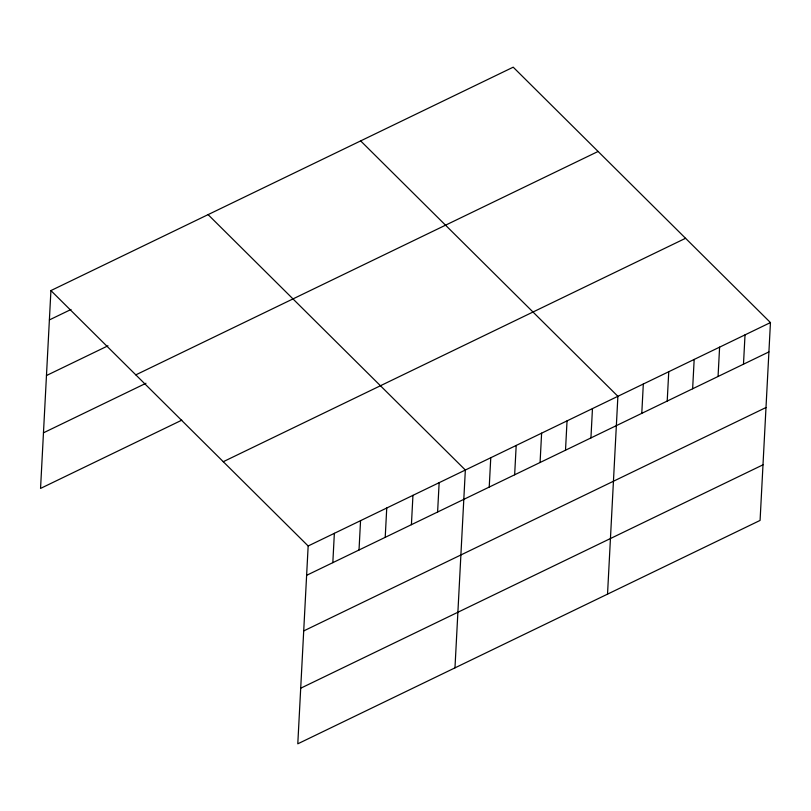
<?xml version="1.0" encoding="UTF-8"?>
<svg xmlns="http://www.w3.org/2000/svg" width="811" height="811" viewBox="0 0 811 811"><rect width="100%" height="100%" fill="white"/><g stroke="black" fill="none" stroke-linecap="round" stroke-linejoin="round"><path stroke-width="1.22" d="M50.921 290.581L308.16 545.985L297.789 743.819L760.079 520.419L770.45 322.575L513.211 67.181L50.921 290.581L40.55 488.425L181.786 420.169M332.824 562.662L334.355 533.324M359.02 550L360.55 520.662M385.215 537.338L386.746 508M411.41 524.687L412.951 495.349M437.605 512.025L439.146 482.687M454.971 667.858L465.342 470.025L208.092 214.631M489.226 487.076L490.767 457.739M514.65 474.79L516.191 445.452M540.075 462.503L541.616 433.165M565.51 450.217L567.041 420.879M590.935 437.93L592.466 408.592M607.53 594.139L617.891 396.305L360.652 140.901M641.785 413.357L643.316 384.019M667.21 401.07L668.751 371.722M692.635 388.783L694.175 359.435M718.059 376.497L719.6 347.149M743.484 364.2L745.025 334.862M49.38 319.929L71.023 309.467M46.47 375.534L107.975 345.81M135.812 374.864L598.092 151.464M43.459 432.821L145.97 383.279M223.268 461.702L685.559 238.292M308.16 545.985L770.45 322.575M306.619 575.323L768.909 351.913M303.709 630.928L766 407.517M300.709 688.215L762.999 464.815"/></g></svg>
